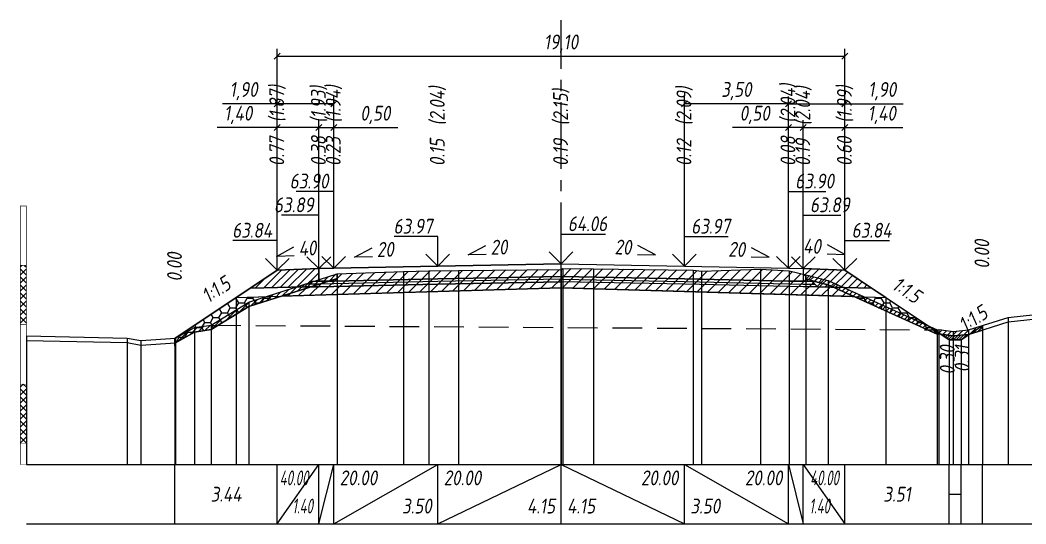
# Model space of a CAD drawing. Extents: x -717 to 1451, y -133302 to 233.
# Drawn here: x 78.9 to 248.2, y -43871 to -43786.2 of the extents above; entities that cross this region are included whole.
import ezdxf
from ezdxf.enums import TextEntityAlignment as Align

# ---------------------------------------------------------------- set-up
doc = ezdxf.new("R2010")
doc.units = 0
doc.linetypes.add('осевая2', pattern=[1.125, 0.75, -0.125, 0.125, -0.125])
doc.linetypes.add('штриховая', pattern=[0.75, 0.5, -0.25])
for name, color, linetype in [('Интерполированный поперечник', 2, 'Continuous'), ('Код_514', 1, 'Continuous'), ('Контур_0', 7, 'Continuous'), ('Контур_2521', 7, 'Continuous'), ('Контур_2564', 7, 'Continuous'), ('Контур_2660', 7, 'Continuous'), ('Контур_2665', 7, 'Continuous'), ('Контур_400', 7, 'Continuous'), ('Контур_508', 7, 'Continuous'), ('Контур_512', 7, 'Continuous'), ('Контур_513', 7, 'Continuous'), ('Контур_818', 7, 'Continuous'), ('Красный поперечник', 1, 'Continuous'), ('Линейка абсолютных высот', 7, 'Continuous'), ('Объём_2501', 7, 'Continuous'), ('Объём_2564', 7, 'Continuous'), ('Объём_2650', 7, 'Continuous'), ('Объём_2660', 7, 'Continuous'), ('Объём_2661', 7, 'Continuous'), ('Объём_2663', 7, 'Continuous'), ('Объём_2664', 7, 'Continuous'), ('Объём_2665', 7, 'Continuous'), ('Объём_2666', 7, 'Continuous'), ('Ось', 1, 'осевая2'), ('Откосы', 7, 'Continuous'), ('Отметки покрытия', 7, 'Continuous'), ('Рабочие отметки', 7, 'Continuous'), ('Рабочие отметки доп.', 7, 'Continuous'), ('Таблица', 7, 'Continuous'), ('Уклоны проезжей части', 7, 'Continuous'), ('Черный поперечник', 3, 'Continuous')]:
    doc.layers.add(name, color=color, linetype=linetype)
for name, color, linetype, true_color in [('Контур_2540', 2, 'Continuous', 0xffff00), ('Контур_2560', 2, 'Continuous', 0xffff00), ('Контур_2561', 7, 'Continuous', 0xff8040), ('Контур_2562', 3, 'Continuous', 0x00ff00), ('Контур_2563', 7, 'Continuous', 0xff8000), ('Контур_2570', 7, 'Continuous', 0x80ff00), ('Контур_2736', 4, 'Continuous', 0x00ffff), ('Контур_2737', 4, 'Continuous', 0x00ffff), ('Контур_2738', 4, 'Continuous', 0x00ffff), ('Контур_2739', 4, 'Continuous', 0x00ffff), ('Контур_2741', 4, 'Continuous', 0x00ffff), ('Контур_2742', 4, 'Continuous', 0x00ffff), ('Контур_2743', 4, 'Continuous', 0x00ffff), ('Контур_2744', 7, 'Continuous', 0xa4ffff), ('Контур_2745', 7, 'Continuous', 0xa4ffff), ('Контур_2747', 4, 'Continuous', 0x00ffff), ('Контур_2748', 4, 'Continuous', 0x00ffff), ('Контур_2749', 4, 'Continuous', 0x00ffff), ('Контур_2750', 4, 'Continuous', 0x00ffff), ('Контур_2751', 4, 'Continuous', 0x00ffff), ('Контур_2752', 4, 'Continuous', 0x00ffff), ('Контур_402', 7, 'Continuous', 0xff6464), ('Контур_703', 4, 'Continuous', 0x00ffff), ('Контур_705', 4, 'Continuous', 0x00ffff), ('Контур_707', 4, 'Continuous', 0x00ffff), ('Контур_720', 131, 'Continuous', 0xaaffff), ('Объём_2500', 7, 'Continuous', 0xc0c0c0), ('Объём_2520', 7, 'Continuous', 0x80ffff), ('Объём_2540', 2, 'Continuous', 0xffff00), ('Объём_2560', 2, 'Continuous', 0xffff00), ('Объём_2561', 7, 'Continuous', 0xff8040), ('Объём_2562', 3, 'Continuous', 0x00ff00), ('Объём_2563', 7, 'Continuous', 0xff8000), ('Объём_2570', 7, 'Continuous', 0x80ff00), ('Объём_2580', 3, 'Continuous', 0x00ff00), ('Объём_2600', 7, 'Continuous', 0x808000), ('Объём_2620', 2, 'Continuous', 0xffff00)]:
    doc.layers.add(name, color=color, linetype=linetype, true_color=true_color)
doc.styles.get("Standard").update_dxf_attribs({"font": 'txt', "height": 2.5})
doc.styles.add('М', font='romand.shx', dxfattribs={"width": 0.8, "oblique": 10, "height": 2.5})
doc.dimstyles.new('ISO-25', dxfattribs={"dimtxt": 2.5, "dimasz": 2.5, "dimexe": 1.25, "dimexo": 0.625, "dimtad": 1, "dimtxsty": 'Standard', "dimcen": 2.5, "dimadec": 0, "dimazin": 0, "dimtfac": 1, "dimtmove": 0, "dimatfit": 3, "dimfxl": 1, "dimarcsym": 0})
pattern_1 = [(45.0000013, (0, 0), (-0.67351924, 0.67351921), []), (135.0000003, (0, 0), (-0.673519222, -0.67351923), [])]

# ---------------------------------------------------------------- blocks, each defined once
blk = doc.blocks.new('_Oblique')
at = {"color": 0, "linetype": 'ByBlock', "lineweight": -2}
blk.add_line((-0.5, -0.5), (0.5, 0.5), dxfattribs=at)
blk = doc.blocks.new('*D1026')
at = {"color": 0, "lineweight": -2, "transparency": 16777216}
for p, q in [((210.71, -43827.44), (210.71, -43803)), ((210.71, -43804.25), (217.71, -43804.25)), ((217.71, -43827.72), (217.71, -43803)), ((217.71, -43804.25), (227.47, -43804.25))]:
    blk.add_line(p, q, dxfattribs=at)
at = {"layer": 'Defpoints', "color": 0, "transparency": 16777216}
for p in [(217.71, -43804.25), (210.71, -43828.06), (217.71, -43828.34)]:
    blk.add_point(p, dxfattribs=at)
at = {"color": 0, "lineweight": -2, "transparency": 16777216, "rotation": 180}
blk.add_blockref('_Oblique', (210.71, -43804.25), dxfattribs=at)
at = {"color": 0, "lineweight": -2, "transparency": 16777216}
blk.add_blockref('_Oblique', (217.71, -43804.25), dxfattribs=at)
at = {"color": 0, "transparency": 16777216, "insert": (223.93, -43802.13), "char_height": 2.5, "width": 8.75, "attachment_point": 5, "style": 'М'}
blk.add_mtext('1,40', dxfattribs=at)
blk = doc.blocks.new('*D1027')
at = {"color": 0, "lineweight": -2, "transparency": 16777216}
for p, q in [((122.21, -43804.25), (112.1, -43804.25)), ((122.21, -43827.72), (122.21, -43803)), ((129.21, -43804.25), (122.21, -43804.25)), ((129.21, -43827.44), (129.21, -43803))]:
    blk.add_line(p, q, dxfattribs=at)
at = {"layer": 'Defpoints', "color": 0, "transparency": 16777216}
for p in [(129.21, -43804.25), (122.21, -43828.34), (129.21, -43828.06)]:
    blk.add_point(p, dxfattribs=at)
at = {"color": 0, "lineweight": -2, "transparency": 16777216, "rotation": 180}
blk.add_blockref('_Oblique', (122.21, -43804.25), dxfattribs=at)
at = {"color": 0, "lineweight": -2, "transparency": 16777216}
blk.add_blockref('_Oblique', (129.21, -43804.25), dxfattribs=at)
at = {"color": 0, "transparency": 16777216, "insert": (115.64, -43802.13), "char_height": 2.5, "width": 8.75, "attachment_point": 5, "style": 'М'}
blk.add_mtext('1,40', dxfattribs=at)
blk = doc.blocks.new('*D1028')
at = {"color": 0, "lineweight": -2, "transparency": 16777216}
for p, q in [((208.21, -43804.25), (198.79, -43804.25)), ((208.21, -43827.39), (208.21, -43803)), ((210.71, -43804.25), (208.21, -43804.25)), ((210.71, -43827.44), (210.71, -43803))]:
    blk.add_line(p, q, dxfattribs=at)
at = {"layer": 'Defpoints', "color": 0, "transparency": 16777216}
for p in [(210.71, -43804.25), (208.21, -43828.01), (210.71, -43828.06)]:
    blk.add_point(p, dxfattribs=at)
at = {"color": 0, "lineweight": -2, "transparency": 16777216, "rotation": 180}
blk.add_blockref('_Oblique', (208.21, -43804.25), dxfattribs=at)
at = {"color": 0, "lineweight": -2, "transparency": 16777216}
blk.add_blockref('_Oblique', (210.71, -43804.25), dxfattribs=at)
at = {"color": 0, "transparency": 16777216, "insert": (202.55, -43802.13), "char_height": 2.5, "width": 9.1667, "attachment_point": 5, "style": 'М'}
blk.add_mtext('0,50', dxfattribs=at)
blk = doc.blocks.new('*D1029')
at = {"color": 0, "lineweight": -2, "transparency": 16777216}
for p, q in [((129.21, -43827.44), (129.21, -43803)), ((129.21, -43804.25), (131.71, -43804.25)), ((131.71, -43827.39), (131.71, -43803)), ((131.71, -43804.25), (142.48, -43804.25))]:
    blk.add_line(p, q, dxfattribs=at)
at = {"layer": 'Defpoints', "color": 0, "transparency": 16777216}
for p in [(131.71, -43804.25), (129.21, -43828.06), (131.71, -43828.01)]:
    blk.add_point(p, dxfattribs=at)
at = {"color": 0, "lineweight": -2, "transparency": 16777216, "rotation": 180}
blk.add_blockref('_Oblique', (129.21, -43804.25), dxfattribs=at)
at = {"color": 0, "lineweight": -2, "transparency": 16777216}
blk.add_blockref('_Oblique', (131.71, -43804.25), dxfattribs=at)
at = {"color": 0, "transparency": 16777216, "insert": (138.72, -43802.13), "char_height": 2.5, "width": 9.1667, "attachment_point": 5, "style": 'М'}
blk.add_mtext('0,50', dxfattribs=at)
blk = doc.blocks.new('*D1030')
at = {"color": 0, "lineweight": -2, "transparency": 16777216}
for p, q in [((190.71, -43827.04), (190.71, -43799)), ((208.21, -43827.39), (208.21, -43799)), ((208.21, -43800.25), (190.71, -43800.25))]:
    blk.add_line(p, q, dxfattribs=at)
at = {"layer": 'Defpoints', "color": 0, "transparency": 16777216}
for p in [(190.71, -43800.25), (190.71, -43827.66), (208.21, -43828.01)]:
    blk.add_point(p, dxfattribs=at)
at = {"color": 0, "lineweight": -2, "transparency": 16777216, "rotation": 180}
blk.add_blockref('_Oblique', (190.71, -43800.25), dxfattribs=at)
at = {"color": 0, "lineweight": -2, "transparency": 16777216}
blk.add_blockref('_Oblique', (208.21, -43800.25), dxfattribs=at)
at = {"color": 0, "transparency": 16777216, "insert": (199.46, -43798.13), "char_height": 2.5, "width": 9.5833, "attachment_point": 5, "style": 'М'}
blk.add_mtext('3,50', dxfattribs=at)
blk = doc.blocks.new('*D1031')
at = {"color": 0, "lineweight": -2, "transparency": 16777216}
for p, q in [((208.21, -43827.39), (208.21, -43799)), ((217.71, -43827.72), (217.71, -43799)), ((208.21, -43800.25), (217.71, -43800.25)), ((217.71, -43800.25), (227.54, -43800.25))]:
    blk.add_line(p, q, dxfattribs=at)
at = {"layer": 'Defpoints', "color": 0, "transparency": 16777216}
for p in [(208.21, -43800.25), (208.21, -43828.01), (217.71, -43828.34)]:
    blk.add_point(p, dxfattribs=at)
at = {"color": 0, "lineweight": -2, "transparency": 16777216, "rotation": 180}
blk.add_blockref('_Oblique', (208.21, -43800.25), dxfattribs=at)
at = {"color": 0, "lineweight": -2, "transparency": 16777216}
blk.add_blockref('_Oblique', (217.71, -43800.25), dxfattribs=at)
at = {"color": 0, "transparency": 16777216, "insert": (224, -43798.13), "char_height": 2.5, "width": 8.75, "attachment_point": 5, "style": 'М'}
blk.add_mtext('1,90', dxfattribs=at)
blk = doc.blocks.new('*D1032')
at = {"color": 0, "lineweight": -2, "transparency": 16777216}
for p, q in [((122.21, -43827.72), (122.21, -43799)), ((131.71, -43827.39), (131.71, -43799)), ((122.21, -43800.25), (113.02, -43800.25)), ((131.71, -43800.25), (122.21, -43800.25))]:
    blk.add_line(p, q, dxfattribs=at)
at = {"layer": 'Defpoints', "color": 0, "transparency": 16777216}
for p in [(131.71, -43800.25), (122.21, -43828.34), (131.71, -43828.01)]:
    blk.add_point(p, dxfattribs=at)
at = {"color": 0, "lineweight": -2, "transparency": 16777216, "rotation": 180}
blk.add_blockref('_Oblique', (122.21, -43800.25), dxfattribs=at)
at = {"color": 0, "lineweight": -2, "transparency": 16777216}
blk.add_blockref('_Oblique', (131.71, -43800.25), dxfattribs=at)
at = {"color": 0, "transparency": 16777216, "insert": (116.56, -43798.13), "char_height": 2.5, "width": 8.75, "attachment_point": 5, "style": 'М'}
blk.add_mtext('1,90', dxfattribs=at)
blk = doc.blocks.new('*D1033')
at = {"color": 0, "lineweight": -2, "transparency": 16777216}
for p, q in [((122.21, -43827.72), (122.21, -43791)), ((122.21, -43792.25), (217.71, -43792.25)), ((217.71, -43827.72), (217.71, -43791))]:
    blk.add_line(p, q, dxfattribs=at)
at = {"layer": 'Defpoints', "color": 0, "transparency": 16777216}
for p in [(217.71, -43792.25), (122.21, -43828.34), (217.71, -43828.34)]:
    blk.add_point(p, dxfattribs=at)
at = {"color": 0, "lineweight": -2, "transparency": 16777216, "rotation": 180}
blk.add_blockref('_Oblique', (122.21, -43792.25), dxfattribs=at)
at = {"color": 0, "lineweight": -2, "transparency": 16777216}
blk.add_blockref('_Oblique', (217.71, -43792.25), dxfattribs=at)
at = {"color": 0, "transparency": 16777216, "insert": (169.96, -43790.13), "char_height": 2.5, "width": 10.4167, "attachment_point": 5, "style": 'М'}
blk.add_mtext('19,10', dxfattribs=at)

msp = doc.modelspace()

# ---------------------------------------------------------------- hatches: boundary and pattern name
at = {"layer": 'Линейка абсолютных высот'}
h = msp.add_hatch(dxfattribs=at)
h.set_pattern_fill('ANSI37', scale=0.3, style=0)
h.set_pattern_definition(pattern_1)
h.paths.add_polyline_path([(80, -43837.463), (80, -43827.463), (79, -43827.463), (79, -43837.463)])
h = msp.add_hatch(dxfattribs=at)
h.set_pattern_fill('ANSI37', scale=0.3, style=0)
h.set_pattern_definition(pattern_1)
h.paths.add_polyline_path([(80, -43857.463), (80, -43847.463), (79, -43847.463), (79, -43857.463)])
at = {"layer": 'Объём_2563'}
h = msp.add_hatch(dxfattribs=at)
h.set_pattern_fill('ANSI31', color=256, scale=0.3)
h.paths.add_polyline_path([(127.712, -43830.179), (129.212, -43830.149), (129.212, -43827.999), (122.212, -43828.279), (117.712, -43831.279), (126.794, -43831.098)])
h = msp.add_hatch(dxfattribs=at)
h.set_pattern_fill('ANSI31', color=256, scale=0.3)
h.paths.add_polyline_path([(212.212, -43830.179), (213.131, -43831.098), (222.212, -43831.279), (217.712, -43828.279), (210.712, -43827.999), (210.712, -43830.149)])
at = {"layer": 'Объём_2570'}
h = msp.add_hatch(dxfattribs=at)
h.set_pattern_fill('ANSI31', color=256, scale=0.2)
h.paths.add_polyline_path([(132.278, -43829.652), (117.407, -43834.412), (111.112, -43838.285), (108.308, -43838.686), (105.117, -43840.496), (105, -43840.504), (105, -43839.754), (105.117, -43839.746), (108.308, -43837.936), (111.112, -43837.535), (117.407, -43833.662), (132.278, -43828.902)])
h = msp.add_hatch(dxfattribs=at)
h.set_pattern_fill('ANSI31', color=256, scale=0.2)
h.paths.add_polyline_path([(240.845, -43838.346), (238.514, -43839.082), (235.936, -43839.334), (233.541, -43838.998), (233.253, -43839.073), (214.909, -43830.764), (211.17, -43829.781), (211.17, -43829.031), (214.909, -43830.014), (233.253, -43838.323), (233.541, -43838.248), (235.936, -43838.584), (238.514, -43838.332), (240.845, -43837.596)])
at = {"layer": 'Объём_2600'}
h = msp.add_hatch(dxfattribs=at)
h.set_pattern_fill('ANSI31', color=6, scale=0.4)
h.paths.add_polyline_path([(143.469, -43828.515), (147.704, -43828.396), (152.704, -43828.305), (169.921, -43828.149), (169.962, -43828.129), (169.962, -43831.234), (122.925, -43832.646), (132.278, -43829.652), (132.278, -43828.902)])
h = msp.add_hatch(dxfattribs=at)
h.set_pattern_fill('ANSI31', color=6, scale=0.4)
h.paths.add_polyline_path([(211.17, -43829.781), (214.909, -43830.764), (219.208, -43832.712), (169.962, -43831.234), (169.962, -43828.129), (170.266, -43827.982), (175.43, -43828.032), (192.217, -43828.242), (193.611, -43828.412), (203.508, -43828.128), (208.322, -43828.367), (211.17, -43829.031)])
h = msp.add_hatch(dxfattribs=at)
h.set_pattern_fill('HONEY', color=5, scale=0.3)
h.paths.add_polyline_path([(105, -43839.754), (115.321, -43832.874), (122.925, -43832.646), (117.407, -43834.412), (111.112, -43838.285), (108.308, -43838.686), (105.117, -43840.496), (105, -43840.504)])
h = msp.add_hatch(dxfattribs=at)
h.set_pattern_fill('HONEY', color=5, scale=0.3)
h.paths.add_polyline_path([(224.604, -43832.874), (233.856, -43839.042), (233.541, -43838.998), (233.253, -43839.073), (219.208, -43832.712)])
h = msp.add_hatch(dxfattribs=at)
h.set_pattern_fill('HONEY', color=5, scale=0.3)
h.paths.add_polyline_path([(238.706, -43839.022), (240.845, -43837.596), (240.845, -43838.346)])
at = {"layer": 'Объём_2620'}
h = msp.add_hatch(dxfattribs=at)
h.set_pattern_fill('ANSI31', color=2, scale=0.1)
h.paths.add_polyline_path([(237.266, -43839.982), (235.266, -43839.982), (233.856, -43839.042), (235.936, -43839.334), (238.514, -43839.082), (238.706, -43839.022)])

# ---------------------------------------------------------------- linework, layer by layer
at = {"layer": 'Интерполированный поперечник', "linetype": 'штриховая', "ltscale": 10, "flags": 128}
msp.add_lwpolyline([(111.112, -43837.535), (233.253, -43838.323)], dxfattribs=at)
at = {"layer": 'Код_514'}
for p, q in [((105, -43871), (105, -43861)), ((122.212, -43871), (122.212, -43861)), ((122.212, -43871), (129.212, -43861)), ((129.212, -43871), (129.212, -43861)), ((129.212, -43871), (131.712, -43861)), ((131.712, -43871), (131.712, -43861)), ((131.712, -43871), (149.212, -43861)), ((149.212, -43871), (149.212, -43861)), ((149.212, -43871), (169.962, -43861)), ((169.962, -43871), (169.962, -43861)), ((169.962, -43861), (190.712, -43871)), ((190.712, -43871), (190.712, -43861)), ((190.712, -43861), (208.212, -43871)), ((208.212, -43871), (208.212, -43861)), ((208.212, -43861), (210.712, -43871)), ((210.712, -43871), (210.712, -43861)), ((210.712, -43861), (217.712, -43871)), ((217.712, -43871), (217.712, -43861)), ((235.266, -43871), (235.266, -43861)), ((237.266, -43871), (237.266, -43861)), ((240.845, -43871), (240.845, -43861)), ((235.266, -43866), (237.266, -43866))]:
    msp.add_line(p, q, dxfattribs=at)
at = {"layer": 'Контур_0', "flags": 128}
for points in [[(169.962, -43827.184), (149.212, -43827.599), (131.712, -43827.949), (131.712, -43827.949), (131.712, -43827.949), (131.712, -43827.949), (131.712, -43827.949), (129.212, -43827.999), (129.212, -43830.149), (131.712, -43830.099), (131.712, -43830.099), (131.712, -43830.099), (131.712, -43830.099), (131.712, -43830.099), (131.712, -43830.099), (149.212, -43829.749), (169.962, -43829.334), (169.962, -43827.184)], [(169.962, -43827.184), (190.712, -43827.599), (208.212, -43827.949), (208.212, -43827.949), (208.212, -43827.949), (208.212, -43827.949), (208.212, -43827.949), (208.212, -43827.949), (210.712, -43827.999), (210.712, -43830.149), (208.212, -43830.099), (208.212, -43830.099), (208.212, -43830.099), (208.212, -43830.099), (208.212, -43830.099), (208.212, -43830.099), (190.712, -43829.749), (169.962, -43829.334), (169.962, -43827.184)], [(122.212, -43828.279), (105, -43839.754), (105, -43839.754), (105, -43839.754), (105, -43839.754), (105, -43839.754), (105, -43839.754), (105, -43839.754), (105, -43839.754), (105, -43839.754), (105, -43839.754), (105, -43839.754), (105, -43839.754), (105, -43839.754), (105, -43839.754), (105, -43841)], [(122.212, -43828.279), (105, -43839.754), (105, -43839.754), (105, -43839.754), (105, -43839.754), (105, -43839.754), (105, -43839.754), (105, -43839.754), (105, -43839.754), (105, -43839.754), (105, -43839.754), (105, -43839.754), (105, -43839.754), (105, -43839.754), (105, -43839.754), (105, -43841), (105, -43841), (105, -43839.754), (105, -43839.754), (105, -43839.754), (105, -43839.754), (105, -43839.754), (105, -43839.754), (105, -43839.754), (105, -43839.754), (105, -43839.754), (105, -43839.754), (105, -43839.754), (105, -43839.754), (105, -43839.754)], [(122.212, -43828.279), (122.212, -43828.279)], [(169.962, -43829.334), (149.212, -43829.749), (131.712, -43830.099), (131.712, -43830.099), (131.712, -43830.099), (131.712, -43830.099), (131.712, -43830.099), (131.712, -43830.099), (129.212, -43830.149), (127.712, -43830.179), (126.794, -43831.098), (129.212, -43831.049), (131.712, -43830.999), (131.712, -43830.999), (131.712, -43830.999), (131.712, -43830.999), (131.712, -43830.999), (131.712, -43830.999), (149.212, -43830.649), (169.962, -43830.234), (169.962, -43829.334)], [(169.962, -43829.334), (190.712, -43829.749), (208.212, -43830.099), (208.212, -43830.099), (208.212, -43830.099), (208.212, -43830.099), (208.212, -43830.099), (208.212, -43830.099), (210.712, -43830.149), (212.212, -43830.179), (213.131, -43831.098), (210.712, -43831.049), (208.212, -43830.999), (208.212, -43830.999), (208.212, -43830.999), (208.212, -43830.999), (208.212, -43830.999), (208.212, -43830.999), (190.712, -43830.649), (169.962, -43830.234), (169.962, -43829.334)], [(217.712, -43828.279), (217.712, -43828.279)], [(217.712, -43828.279), (232.773, -43838.32), (232.773, -43838.32), (232.773, -43838.32), (232.773, -43838.32), (232.773, -43838.32), (232.773, -43838.32), (232.773, -43838.32), (232.773, -43838.32), (232.773, -43838.32), (232.773, -43838.32), (232.773, -43838.32), (232.773, -43838.32), (232.773, -43838.32), (232.773, -43838.32), (235.266, -43839.982)], [(217.712, -43828.279), (232.773, -43838.32), (232.773, -43838.32), (232.773, -43838.32), (232.773, -43838.32), (232.773, -43838.32), (232.773, -43838.32), (232.773, -43838.32), (232.773, -43838.32), (232.773, -43838.32), (232.773, -43838.32), (232.773, -43838.32), (232.773, -43838.32), (232.773, -43838.32), (232.773, -43838.32), (235.266, -43839.982), (237.266, -43839.982), (240.845, -43837.596), (240.845, -43837.596), (240.845, -43837.596), (240.845, -43837.596), (240.845, -43837.596), (240.845, -43837.596), (240.845, -43837.596), (240.845, -43837.596), (240.845, -43837.596), (240.845, -43837.596), (240.845, -43837.596), (240.845, -43837.596), (240.845, -43837.596)], [(117.712, -43831.279), (126.794, -43831.098), (127.712, -43830.179), (129.212, -43830.149)], [(210.712, -43830.149), (212.212, -43830.179), (213.131, -43831.098), (222.212, -43831.279)]]:
    msp.add_lwpolyline(points, dxfattribs=at)
at = {"layer": 'Контур_2521', "color": 250, "flags": 128}
for points in [[(169.962, -43829.784), (149.212, -43830.199), (131.712, -43830.549), (131.712, -43830.549), (131.712, -43830.549), (131.712, -43830.549), (131.712, -43830.549), (131.712, -43830.549), (129.212, -43830.599), (127.253, -43830.639)], [(169.962, -43829.784), (190.712, -43830.199), (208.212, -43830.549), (208.212, -43830.549), (208.212, -43830.549), (208.212, -43830.549), (208.212, -43830.549), (208.212, -43830.549), (210.712, -43830.599), (212.671, -43830.639)]]:
    msp.add_lwpolyline(points, dxfattribs=at)
at = {"layer": 'Контур_2540', "flags": 128}
for points in [[(149.212, -43830.649), (131.712, -43830.999), (129.212, -43831.049), (126.794, -43831.098), (117.712, -43831.279), (115.321, -43832.874), (169.962, -43831.234), (169.962, -43830.234), (149.212, -43830.649)], [(169.962, -43831.234), (224.604, -43832.874), (222.212, -43831.279), (213.131, -43831.098), (210.712, -43831.049), (208.212, -43830.999), (190.712, -43830.649), (169.962, -43830.234), (169.962, -43831.234)]]:
    msp.add_lwpolyline(points, dxfattribs=at)
at = {"layer": 'Контур_2560', "flags": 128}
for points in [[(122.212, -43828.279), (122.212, -43828.279), (122.212, -43828.279), (129.212, -43827.999)], [(210.712, -43827.999), (217.712, -43828.279), (217.712, -43828.279), (217.712, -43828.279)]]:
    msp.add_lwpolyline(points, dxfattribs=at)
at = {"layer": 'Контур_2561', "flags": 128}
for points in [[(129.212, -43827.999), (129.212, -43827.999), (122.212, -43828.279), (122.212, -43828.279), (129.212, -43827.999)], [(210.712, -43827.999), (210.712, -43827.999), (217.712, -43828.279), (217.712, -43828.279), (210.712, -43827.999)]]:
    msp.add_lwpolyline(points, dxfattribs=at)
at = {"layer": 'Контур_2562', "flags": 128}
for points in [[(122.212, -43828.279), (122.212, -43828.279), (122.212, -43828.279), (122.212, -43828.279), (122.212, -43828.279)], [(217.712, -43828.279), (217.712, -43828.279), (217.712, -43828.279), (217.712, -43828.279), (217.712, -43828.279)]]:
    msp.add_lwpolyline(points, dxfattribs=at)
at = {"layer": 'Контур_2563', "flags": 128}
for points in [[(127.712, -43830.179), (129.212, -43830.149), (129.212, -43827.999), (122.212, -43828.279), (117.712, -43831.279), (126.794, -43831.098), (127.712, -43830.179)], [(212.212, -43830.179), (213.131, -43831.098), (222.212, -43831.279), (217.712, -43828.279), (210.712, -43827.999), (210.712, -43830.149), (212.212, -43830.179)]]:
    msp.add_lwpolyline(points, dxfattribs=at)
at = {"layer": 'Контур_2564', "flags": 128}
for points in [[(122.212, -43828.279), (129.212, -43827.999)], [(210.712, -43827.999), (217.712, -43828.279)]]:
    msp.add_lwpolyline(points, dxfattribs=at)
at = {"layer": 'Контур_2570', "flags": 128}
msp.add_lwpolyline([(80, -43840.102), (96.961, -43840.472), (99.249, -43840.887), (105.117, -43840.496), (108.308, -43838.686), (111.112, -43838.285), (111.112, -43838.285), (117.407, -43834.412), (132.278, -43829.652), (132.278, -43828.902), (143.469, -43828.515), (147.704, -43828.396), (152.704, -43828.305), (169.921, -43828.149), (170.266, -43827.982), (175.43, -43828.032), (192.217, -43828.242), (193.611, -43828.412), (203.508, -43828.128), (208.322, -43828.367), (211.17, -43829.031), (211.17, -43829.781), (214.909, -43830.764), (233.253, -43839.073), (233.253, -43839.073), (233.541, -43838.998), (235.936, -43839.334), (238.514, -43839.082), (245.198, -43836.97), (264.057, -43834.939)], dxfattribs=at)
at = {"layer": 'Контур_2660', "flags": 128}
for points in [[(115.321, -43832.874), (169.962, -43831.234)], [(169.962, -43831.234), (224.604, -43832.874)]]:
    msp.add_lwpolyline(points, dxfattribs=at)
at = {"layer": 'Контур_2665', "flags": 128}
for points in [[(122.212, -43828.279), (122.212, -43828.279)], [(217.712, -43828.279), (217.712, -43828.279)]]:
    msp.add_lwpolyline(points, dxfattribs=at)
at = {"layer": 'Контур_2736', "flags": 128}
for points in [[(122.212, -43828.279), (105, -43839.754)], [(217.712, -43828.279), (232.773, -43838.32)], [(232.773, -43838.32), (235.266, -43839.982)]]:
    msp.add_lwpolyline(points, dxfattribs=at)
at = {"layer": 'Контур_2737', "flags": 128}
for points in [[(105, -43839.754), (105, -43839.754)], [(232.773, -43838.32), (232.773, -43838.32)]]:
    msp.add_lwpolyline(points, dxfattribs=at)
at = {"layer": 'Контур_2738', "flags": 128}
for points in [[(105, -43839.754), (105, -43839.754)], [(232.773, -43838.32), (232.773, -43838.32)]]:
    msp.add_lwpolyline(points, dxfattribs=at)
at = {"layer": 'Контур_2739', "flags": 128}
for points in [[(105, -43839.754), (105, -43839.754)], [(232.773, -43838.32), (232.773, -43838.32)]]:
    msp.add_lwpolyline(points, dxfattribs=at)
at = {"layer": 'Контур_2741', "flags": 128}
for points in [[(240.845, -43837.596), (240.845, -43837.596)], [(105, -43839.754), (105, -43839.754)]]:
    msp.add_lwpolyline(points, dxfattribs=at)
at = {"layer": 'Контур_2742', "flags": 128}
for points in [[(240.845, -43837.596), (240.845, -43837.596)], [(105, -43839.754), (105, -43839.754)]]:
    msp.add_lwpolyline(points, dxfattribs=at)
at = {"layer": 'Контур_2743', "flags": 128}
for points in [[(240.845, -43837.596), (240.845, -43837.596)], [(105, -43839.754), (105, -43839.754)]]:
    msp.add_lwpolyline(points, dxfattribs=at)
at = {"layer": 'Контур_2744', "flags": 128}
for points in [[(240.845, -43837.596), (240.845, -43837.596)], [(240.845, -43837.596), (240.845, -43837.596)], [(240.845, -43837.596), (240.845, -43837.596)], [(240.845, -43837.596), (240.845, -43837.596)], [(240.845, -43837.596), (240.845, -43837.596)], [(240.845, -43837.596), (240.845, -43837.596)], [(105, -43839.754), (105, -43839.754)], [(105, -43839.754), (105, -43839.754)], [(105, -43839.754), (105, -43839.754)], [(105, -43839.754), (105, -43839.754)], [(105, -43839.754), (105, -43839.754)], [(105, -43839.754), (105, -43839.754)]]:
    msp.add_lwpolyline(points, dxfattribs=at)
at = {"layer": 'Контур_2745', "flags": 128}
for points in [[(105, -43839.754), (105, -43839.754)], [(105, -43839.754), (105, -43839.754)], [(105, -43839.754), (105, -43839.754)], [(105, -43839.754), (105, -43839.754)], [(105, -43839.754), (105, -43839.754)], [(105, -43839.754), (105, -43839.754)], [(232.773, -43838.32), (232.773, -43838.32)], [(232.773, -43838.32), (232.773, -43838.32)], [(232.773, -43838.32), (232.773, -43838.32)], [(232.773, -43838.32), (232.773, -43838.32)], [(232.773, -43838.32), (232.773, -43838.32)], [(232.773, -43838.32), (232.773, -43838.32)]]:
    msp.add_lwpolyline(points, dxfattribs=at)
at = {"layer": 'Контур_2747', "flags": 128}
for points in [[(105, -43839.754), (105, -43839.754)], [(232.773, -43838.32), (232.773, -43838.32)]]:
    msp.add_lwpolyline(points, dxfattribs=at)
at = {"layer": 'Контур_2748', "flags": 128}
for points in [[(105, -43839.754), (105, -43839.754)], [(232.773, -43838.32), (232.773, -43838.32)]]:
    msp.add_lwpolyline(points, dxfattribs=at)
at = {"layer": 'Контур_2749', "flags": 128}
for points in [[(105, -43839.754), (105, -43839.754)], [(232.773, -43838.32), (232.773, -43838.32)]]:
    msp.add_lwpolyline(points, dxfattribs=at)
at = {"layer": 'Контур_2750', "flags": 128}
for points in [[(240.845, -43837.596), (240.845, -43837.596)], [(105, -43839.754), (105, -43839.754)]]:
    msp.add_lwpolyline(points, dxfattribs=at)
at = {"layer": 'Контур_2751', "flags": 128}
for points in [[(240.845, -43837.596), (240.845, -43837.596)], [(105, -43839.754), (105, -43839.754)]]:
    msp.add_lwpolyline(points, dxfattribs=at)
at = {"layer": 'Контур_2752', "flags": 128}
for points in [[(240.845, -43837.596), (240.845, -43837.596)], [(105, -43839.754), (105, -43839.754)]]:
    msp.add_lwpolyline(points, dxfattribs=at)
at = {"layer": 'Контур_400', "flags": 128}
for points in [[(129.212, -43827.999), (131.712, -43827.949), (131.712, -43827.949), (131.712, -43827.949), (131.712, -43827.949), (131.712, -43827.949), (131.712, -43827.949), (149.212, -43827.599), (169.962, -43827.184)], [(169.962, -43827.184), (190.712, -43827.599), (208.212, -43827.949), (208.212, -43827.949), (208.212, -43827.949), (208.212, -43827.949), (208.212, -43827.949), (208.212, -43827.949), (210.712, -43827.999)]]:
    msp.add_lwpolyline(points, dxfattribs=at)
at = {"layer": 'Контур_402', "flags": 128}
msp.add_lwpolyline([(115.321, -43832.874), (169.962, -43831.234), (224.604, -43832.874)], dxfattribs=at)
at = {"layer": 'Контур_508', "flags": 128}
msp.add_lwpolyline([(105, -43839.754), (115.321, -43832.874), (169.962, -43831.234), (224.604, -43832.874), (235.266, -43839.982), (237.266, -43839.982), (240.845, -43837.596)], dxfattribs=at)
at = {"layer": 'Контур_512', "flags": 128}
msp.add_lwpolyline([(105, -43839.754), (115.321, -43832.874), (169.962, -43831.234), (224.604, -43832.874), (235.266, -43839.982), (237.266, -43839.982), (240.845, -43837.596)], dxfattribs=at)
at = {"layer": 'Контур_513', "flags": 128}
msp.add_lwpolyline([(105, -43839.754), (115.321, -43832.874), (169.962, -43831.234), (224.604, -43832.874), (235.266, -43839.982), (237.266, -43839.982), (240.845, -43837.596)], dxfattribs=at)
at = {"layer": 'Контур_703', "flags": 128}
for points in [[(122.212, -43828.279), (105, -43839.754)], [(217.712, -43828.279), (232.773, -43838.32)], [(105, -43839.754), (105, -43841)]]:
    msp.add_lwpolyline(points, dxfattribs=at)
at = {"layer": 'Контур_705', "flags": 128}
for points in [[(105, -43839.754), (105, -43839.754)], [(232.773, -43838.32), (232.773, -43838.32)]]:
    msp.add_lwpolyline(points, dxfattribs=at)
at = {"layer": 'Контур_707', "flags": 128}
for points in [[(237.266, -43839.982), (240.845, -43837.596)], [(105, -43841), (105, -43839.754)]]:
    msp.add_lwpolyline(points, dxfattribs=at)
at = {"layer": 'Контур_720', "flags": 128}
for points in [[(105, -43841), (105, -43841)], [(235.266, -43839.982), (237.266, -43839.982)]]:
    msp.add_lwpolyline(points, dxfattribs=at)
at = {"layer": 'Контур_818', "flags": 128}
msp.add_lwpolyline([(105, -43840.504), (105.117, -43840.496), (108.308, -43838.686), (111.112, -43838.285), (111.112, -43838.285), (117.407, -43834.412), (132.278, -43829.652), (132.278, -43828.902), (143.469, -43828.515), (147.704, -43828.396), (152.704, -43828.305), (169.921, -43828.149), (170.266, -43827.982), (175.43, -43828.032), (192.217, -43828.242), (193.611, -43828.412), (203.508, -43828.128), (208.322, -43828.367), (211.17, -43829.031), (211.17, -43829.781), (214.909, -43830.764), (233.253, -43839.073), (233.253, -43839.073), (233.541, -43838.998), (235.936, -43839.334), (238.514, -43839.082), (240.845, -43838.346)], dxfattribs=at)
at = {"layer": 'Красный поперечник'}
for p, q in [((129.212, -43827.999), (131.712, -43827.949)), ((131.712, -43827.949), (149.212, -43827.599)), ((149.212, -43827.599), (169.962, -43827.184)), ((169.962, -43827.184), (190.712, -43827.599)), ((190.712, -43827.599), (208.212, -43827.949)), ((208.212, -43827.949), (210.712, -43827.999)), ((105, -43839.754), (122.212, -43828.279)), ((122.212, -43828.279), (129.212, -43827.999)), ((210.712, -43827.999), (217.712, -43828.279)), ((217.712, -43828.279), (235.266, -43839.982)), ((169.962, -43831.234), (169.962, -43861)), ((115.321, -43832.874), (115.321, -43861)), ((224.604, -43832.874), (224.604, -43861)), ((237.266, -43839.982), (240.845, -43837.596)), ((240.845, -43837.596), (240.845, -43861)), ((105, -43839.754), (105, -43861)), ((235.266, -43839.982), (235.266, -43861)), ((235.266, -43839.982), (237.266, -43839.982)), ((237.266, -43839.982), (237.266, -43861))]:
    msp.add_line(p, q, dxfattribs=at)
at = {"layer": 'Линейка абсолютных высот', "color": 7, "const_width": 0.1, "flags": 128}
for points in [[(80, -43827.463), (80, -43817.463), (79, -43817.463), (79, -43827.463), (80, -43827.463)], [(80, -43837.463), (80, -43827.463), (79, -43827.463), (79, -43837.463), (80, -43837.463)], [(80, -43847.463), (80, -43837.463), (79, -43837.463), (79, -43847.463), (80, -43847.463)], [(80, -43857.463), (80, -43847.463), (79, -43847.463), (79, -43857.463), (80, -43857.463)], [(80, -43861), (80, -43857.463), (79, -43857.463), (79, -43861), (80, -43861)]]:
    msp.add_lwpolyline(points, dxfattribs=at)
at = {"layer": 'Объём_2500', "flags": 128}
for points in [[(169.962, -43827.184), (149.212, -43827.599), (131.712, -43827.949), (131.712, -43827.949), (131.712, -43827.949), (131.712, -43827.949), (131.712, -43827.949), (129.212, -43827.999), (129.212, -43830.149), (131.712, -43830.099), (131.712, -43830.099), (131.712, -43830.099), (131.712, -43830.099), (131.712, -43830.099), (131.712, -43830.099), (149.212, -43829.749), (169.962, -43829.334), (169.962, -43827.184)], [(169.962, -43827.184), (190.712, -43827.599), (208.212, -43827.949), (208.212, -43827.949), (208.212, -43827.949), (208.212, -43827.949), (208.212, -43827.949), (208.212, -43827.949), (210.712, -43827.999), (210.712, -43830.149), (208.212, -43830.099), (208.212, -43830.099), (208.212, -43830.099), (208.212, -43830.099), (208.212, -43830.099), (208.212, -43830.099), (190.712, -43829.749), (169.962, -43829.334), (169.962, -43827.184)]]:
    msp.add_lwpolyline(points, dxfattribs=at)
at = {"layer": 'Объём_2501', "flags": 128}
for points in [[(129.212, -43827.999), (131.712, -43827.949), (131.712, -43827.949), (131.712, -43827.949), (131.712, -43827.949), (131.712, -43827.949), (131.712, -43827.949), (149.212, -43827.599), (169.962, -43827.184)], [(169.962, -43827.184), (190.712, -43827.599), (208.212, -43827.949), (208.212, -43827.949), (208.212, -43827.949), (208.212, -43827.949), (208.212, -43827.949), (208.212, -43827.949), (210.712, -43827.999)]]:
    msp.add_lwpolyline(points, dxfattribs=at)
at = {"layer": 'Объём_2520', "color": 250, "flags": 128}
for points in [[(169.962, -43829.334), (149.212, -43829.749), (131.712, -43830.099), (131.712, -43830.099), (131.712, -43830.099), (131.712, -43830.099), (131.712, -43830.099), (131.712, -43830.099), (129.212, -43830.149), (127.712, -43830.179), (126.794, -43831.098), (129.212, -43831.049), (131.712, -43830.999), (131.712, -43830.999), (131.712, -43830.999), (131.712, -43830.999), (131.712, -43830.999), (131.712, -43830.999), (149.212, -43830.649), (169.962, -43830.234), (169.962, -43829.334)], [(169.962, -43829.334), (190.712, -43829.749), (208.212, -43830.099), (208.212, -43830.099), (208.212, -43830.099), (208.212, -43830.099), (208.212, -43830.099), (208.212, -43830.099), (210.712, -43830.149), (212.212, -43830.179), (213.131, -43831.098), (210.712, -43831.049), (208.212, -43830.999), (208.212, -43830.999), (208.212, -43830.999), (208.212, -43830.999), (208.212, -43830.999), (208.212, -43830.999), (190.712, -43830.649), (169.962, -43830.234), (169.962, -43829.334)]]:
    msp.add_lwpolyline(points, dxfattribs=at)
at = {"layer": 'Объём_2540', "flags": 128}
for points in [[(149.212, -43830.649), (131.712, -43830.999), (129.212, -43831.049), (126.794, -43831.098), (117.712, -43831.279), (115.321, -43832.874), (169.962, -43831.234), (169.962, -43830.234), (149.212, -43830.649)], [(169.962, -43831.234), (224.604, -43832.874), (222.212, -43831.279), (213.131, -43831.098), (210.712, -43831.049), (208.212, -43830.999), (190.712, -43830.649), (169.962, -43830.234), (169.962, -43831.234)]]:
    msp.add_lwpolyline(points, dxfattribs=at)
at = {"layer": 'Объём_2560', "flags": 128}
for points in [[(122.212, -43828.279), (122.212, -43828.279), (122.212, -43828.279), (129.212, -43827.999)], [(210.712, -43827.999), (217.712, -43828.279), (217.712, -43828.279), (217.712, -43828.279)]]:
    msp.add_lwpolyline(points, dxfattribs=at)
at = {"layer": 'Объём_2561', "flags": 128}
for points in [[(129.212, -43827.999), (129.212, -43827.999), (122.212, -43828.279), (122.212, -43828.279), (129.212, -43827.999)], [(210.712, -43827.999), (210.712, -43827.999), (217.712, -43828.279), (217.712, -43828.279), (210.712, -43827.999)]]:
    msp.add_lwpolyline(points, dxfattribs=at)
at = {"layer": 'Объём_2562', "flags": 128}
for points in [[(122.212, -43828.279), (122.212, -43828.279), (122.212, -43828.279), (122.212, -43828.279), (122.212, -43828.279)], [(217.712, -43828.279), (217.712, -43828.279), (217.712, -43828.279), (217.712, -43828.279), (217.712, -43828.279)]]:
    msp.add_lwpolyline(points, dxfattribs=at)
at = {"layer": 'Объём_2563', "color": 250, "flags": 128}
for points in [[(127.712, -43830.179), (129.212, -43830.149), (129.212, -43827.999), (122.212, -43828.279), (117.712, -43831.279), (126.794, -43831.098), (127.712, -43830.179)], [(212.212, -43830.179), (213.131, -43831.098), (222.212, -43831.279), (217.712, -43828.279), (210.712, -43827.999), (210.712, -43830.149), (212.212, -43830.179)]]:
    msp.add_lwpolyline(points, dxfattribs=at)
at = {"layer": 'Объём_2564', "flags": 128}
for points in [[(122.212, -43828.279), (129.212, -43827.999)], [(210.712, -43827.999), (217.712, -43828.279)]]:
    msp.add_lwpolyline(points, dxfattribs=at)
at = {"layer": 'Объём_2570', "flags": 128}
for points in [[(132.278, -43829.652), (117.407, -43834.412), (111.112, -43838.285), (108.308, -43838.686), (105.117, -43840.496), (105, -43840.504), (105, -43839.754), (105.117, -43839.746), (108.308, -43837.936), (111.112, -43837.535), (117.407, -43833.662), (132.278, -43828.902), (132.278, -43829.652), (132.278, -43829.652)], [(240.845, -43838.346), (238.514, -43839.082), (235.936, -43839.334), (233.541, -43838.998), (233.253, -43839.073), (214.909, -43830.764), (211.17, -43829.781), (211.17, -43829.031), (214.909, -43830.014), (233.253, -43838.323), (233.541, -43838.248), (235.936, -43838.584), (238.514, -43838.332), (240.845, -43837.596), (240.845, -43838.346), (240.845, -43838.346)]]:
    msp.add_lwpolyline(points, dxfattribs=at)
at = {"layer": 'Объём_2580', "flags": 128}
for points in [[(122.212, -43828.279), (122.212, -43828.279)], [(217.712, -43828.279), (217.712, -43828.279)]]:
    msp.add_lwpolyline(points, dxfattribs=at)
at = {"layer": 'Объём_2600', "color": 5, "flags": 128}
for points in [[(105, -43839.754), (115.321, -43832.874), (122.925, -43832.646), (117.407, -43834.412), (111.112, -43838.285), (108.308, -43838.686), (105.117, -43840.496), (105, -43840.504), (105, -43839.754), (105, -43839.754)], [(224.604, -43832.874), (233.856, -43839.042), (233.541, -43838.998), (233.253, -43839.073), (219.208, -43832.712), (224.604, -43832.874), (224.604, -43832.874)], [(238.706, -43839.022), (240.845, -43837.596), (240.845, -43838.346), (238.706, -43839.022), (238.706, -43839.022)]]:
    msp.add_lwpolyline(points, dxfattribs=at)
at = {"layer": 'Объём_2620', "flags": 128}
msp.add_lwpolyline([(237.266, -43839.982), (235.266, -43839.982), (233.856, -43839.042), (235.936, -43839.334), (238.514, -43839.082), (238.706, -43839.022), (237.266, -43839.982), (237.266, -43839.982)], dxfattribs=at)
at = {"layer": 'Объём_2650', "color": 6, "flags": 128}
for points in [[(143.469, -43828.515), (147.704, -43828.396), (152.704, -43828.305), (169.921, -43828.149), (169.962, -43828.129), (169.962, -43831.234), (122.925, -43832.646), (132.278, -43829.652), (132.278, -43828.902), (143.469, -43828.515), (143.469, -43828.515)], [(211.17, -43829.781), (214.909, -43830.764), (219.208, -43832.712), (169.962, -43831.234), (169.962, -43828.129), (170.266, -43827.982), (175.43, -43828.032), (192.217, -43828.242), (193.611, -43828.412), (203.508, -43828.128), (208.322, -43828.367), (211.17, -43829.031), (211.17, -43829.781), (211.17, -43829.781)]]:
    msp.add_lwpolyline(points, dxfattribs=at)
at = {"layer": 'Объём_2660', "flags": 128}
for points in [[(115.321, -43832.874), (169.962, -43831.234)], [(169.962, -43831.234), (224.604, -43832.874)]]:
    msp.add_lwpolyline(points, dxfattribs=at)
at = {"layer": 'Объём_2661', "flags": 128}
for points in [[(122.212, -43828.279), (105, -43839.754)], [(217.712, -43828.279), (232.773, -43838.32)]]:
    msp.add_lwpolyline(points, dxfattribs=at)
at = {"layer": 'Объём_2663', "flags": 128}
for points in [[(237.266, -43839.982), (240.845, -43837.596)], [(105, -43839.754), (105, -43841), (105, -43839.754)], [(232.773, -43838.32), (235.266, -43839.982)]]:
    msp.add_lwpolyline(points, dxfattribs=at)
at = {"layer": 'Объём_2664', "flags": 128}
msp.add_lwpolyline([(235.266, -43839.982), (237.266, -43839.982)], dxfattribs=at)
at = {"layer": 'Объём_2665', "flags": 128}
for points in [[(122.212, -43828.279), (122.212, -43828.279)], [(217.712, -43828.279), (217.712, -43828.279)]]:
    msp.add_lwpolyline(points, dxfattribs=at)
at = {"layer": 'Объём_2666', "flags": 128}
for points in [[(122.212, -43828.279), (105, -43839.754)], [(217.712, -43828.279), (232.773, -43838.32)]]:
    msp.add_lwpolyline(points, dxfattribs=at)
at = {"layer": 'Ось', "ltscale": 15}
msp.add_line((169.962, -43844.971), (169.962, -43786.155), dxfattribs=at)
at = {"layer": 'Откосы', "color": 1, "flags": 128}
for points in [[(125.071, -43825.846), (122.074, -43825.966), (125.011, -43824.347)], [(138.236, -43826.008), (135.237, -43826.068), (138.206, -43824.508)], [(157.361, -43825.625), (154.362, -43825.685), (157.331, -43824.126)], [(182.85, -43825.625), (185.85, -43825.685), (182.88, -43824.126)], [(201.975, -43826.008), (204.975, -43826.068), (202.005, -43824.508)], [(214.71, -43825.503), (217.708, -43825.623), (214.77, -43824.004)]]:
    msp.add_lwpolyline(points, dxfattribs=at)
at = {"layer": 'Отметки покрытия', "color": 1}
for p, q in [((131.712, -43814.999), (125.412, -43814.999)), ((131.712, -43827.949), (131.712, -43814.999)), ((208.212, -43827.949), (208.212, -43814.999)), ((208.212, -43814.999), (214.512, -43814.999)), ((129.212, -43818.999), (122.912, -43818.999)), ((129.212, -43827.999), (129.212, -43818.999)), ((210.712, -43827.999), (210.712, -43818.999)), ((210.712, -43818.999), (217.012, -43818.999)), ((149.212, -43822.599), (141.862, -43822.599)), ((149.212, -43827.599), (149.212, -43822.599)), ((169.962, -43827.184), (169.962, -43822.184)), ((169.962, -43822.184), (177.462, -43822.184)), ((190.712, -43827.599), (190.712, -43822.599)), ((190.712, -43822.599), (198.062, -43822.599)), ((122.212, -43823.279), (114.712, -43823.279)), ((122.212, -43828.279), (122.212, -43823.279)), ((217.712, -43828.279), (217.712, -43823.279)), ((217.712, -43823.279), (225.212, -43823.279)), ((129.212, -43827.999), (127.212, -43825.999)), ((129.212, -43827.999), (131.212, -43825.999)), ((131.712, -43827.949), (129.712, -43825.949)), ((131.712, -43827.949), (133.712, -43825.949)), ((149.212, -43827.599), (147.212, -43825.599)), ((149.212, -43827.599), (151.212, -43825.599)), ((169.962, -43827.184), (167.962, -43825.184)), ((169.962, -43827.184), (171.962, -43825.184)), ((190.712, -43827.599), (188.712, -43825.599)), ((190.712, -43827.599), (192.712, -43825.599)), ((208.212, -43827.949), (206.212, -43825.949)), ((208.212, -43827.949), (210.212, -43825.949)), ((210.712, -43827.999), (208.712, -43825.999)), ((210.712, -43827.999), (212.712, -43825.999)), ((122.212, -43828.279), (120.212, -43826.279)), ((122.212, -43828.279), (124.212, -43826.279)), ((217.712, -43828.279), (215.712, -43826.279)), ((217.712, -43828.279), (219.712, -43826.279))]:
    msp.add_line(p, q, dxfattribs=at)
at = {"layer": 'Таблица'}
for p, q in [((80, -43861), (265.845, -43861)), ((80, -43871), (265.845, -43871))]:
    msp.add_line(p, q, dxfattribs=at)
at = {"layer": 'Черный поперечник', "color": 7}
for p, q in [((132.278, -43828.902), (132.278, -43861)), ((143.469, -43828.515), (143.469, -43861)), ((147.704, -43828.396), (147.704, -43861)), ((152.704, -43828.305), (152.704, -43861)), ((169.921, -43828.149), (169.921, -43861)), ((170.266, -43827.982), (170.266, -43861)), ((175.43, -43828.032), (175.43, -43861)), ((192.217, -43828.242), (192.217, -43861)), ((193.611, -43828.412), (193.611, -43861)), ((203.508, -43828.128), (203.508, -43861)), ((208.322, -43828.367), (208.322, -43861)), ((211.17, -43829.031), (211.17, -43861)), ((214.909, -43830.014), (214.909, -43861)), ((117.407, -43833.662), (117.407, -43861)), ((245.198, -43836.22), (245.198, -43861)), ((108.308, -43837.936), (108.308, -43861)), ((111.112, -43837.535), (111.112, -43861)), ((80, -43839.352), (80, -43861)), ((96.961, -43839.722), (96.961, -43861)), ((105.117, -43839.746), (105.117, -43861)), ((233.253, -43838.323), (233.253, -43861)), ((233.541, -43838.248), (233.541, -43861)), ((235.936, -43838.584), (235.936, -43861)), ((238.514, -43838.332), (238.514, -43861)), ((99.249, -43840.137), (99.249, -43861))]:
    msp.add_line(p, q, dxfattribs=at)
at = {"layer": 'Черный поперечник', "flags": 128}
msp.add_lwpolyline([(80, -43839.352), (96.961, -43839.722), (99.249, -43840.137), (105.117, -43839.746), (108.308, -43837.936), (111.112, -43837.535), (117.407, -43833.662), (132.278, -43828.902), (143.469, -43828.515), (147.704, -43828.396), (152.704, -43828.305), (169.921, -43828.149), (170.266, -43827.982), (175.43, -43828.032), (192.217, -43828.242), (193.611, -43828.412), (203.508, -43828.128), (208.322, -43828.367), (211.17, -43829.031), (214.909, -43830.014), (233.253, -43838.323), (233.541, -43838.248), (235.936, -43838.584), (238.514, -43838.332), (245.198, -43836.22), (264.057, -43834.189)], dxfattribs=at)

# ---------------------------------------------------------------- texts
at = {"layer": 'Код_514', "style": 'М', "oblique": 10}
for s, width, p in [('40.00', 0.6, (122.609, -43862)), ('20.00', 0.8, (132.712, -43862)), ('20.00', 0.8, (150.212, -43862))]:
    msp.add_text(s, height=2.5, dxfattribs=dict(at, width=width)).set_placement(p, align=Align.TOP_LEFT)
for s, width, p in [('20.00', 0.8, (189.712, -43862)), ('20.00', 0.8, (207.212, -43862)), ('40.00', 0.6, (216.712, -43862))]:
    msp.add_text(s, height=2.5, dxfattribs=dict(at, width=width)).set_placement(p, align=Align.TOP_RIGHT)
at = {"layer": 'Код_514', "style": 'М', "oblique": 10, "width": 0.8}
for s, p in [('3.44', (113.606, -43866)), ('3.51', (226.489, -43866))]:
    msp.add_text(s, height=2.5, dxfattribs=at).set_placement(p, align=Align.MIDDLE_CENTER)
at = {"layer": 'Код_514', "style": 'М', "oblique": 10}
for s, width, p in [('1.40', 0.6, (128.212, -43870)), ('3.50', 0.8, (148.212, -43870)), ('4.15', 0.8, (168.962, -43870))]:
    msp.add_text(s, height=2.5, dxfattribs=dict(at, width=width)).set_placement(p, align=Align.BOTTOM_RIGHT)
for s, width, p in [('4.15', 0.8, (170.962, -43870)), ('3.50', 0.8, (191.712, -43870)), ('1.40', 0.6, (211.712, -43870))]:
    msp.add_text(s, height=2.5, dxfattribs=dict(at, width=width)).set_placement(p, align=Align.BOTTOM_LEFT)
at = {"layer": 'Отметки покрытия', "color": 1, "style": 'М', "oblique": 10, "width": 0.8}
for s, p in [('63.90', (130.853, -43815.268)), ('63.89', (128.353, -43819.268)), ('63.84', (121.353, -43823.548)), ('63.97', (148.353, -43822.868))]:
    msp.add_text(s, height=2.5, dxfattribs=at).set_placement(p, align=Align.BOTTOM_RIGHT)
for s, p in [('63.90', (209.353, -43815.268)), ('63.89', (211.853, -43819.268)), ('64.06', (171.103, -43822.453)), ('63.97', (191.853, -43822.868)), ('63.84', (218.853, -43823.548))]:
    msp.add_text(s, height=2.5, dxfattribs=at).set_placement(p, align=Align.BOTTOM_LEFT)
at = {"layer": 'Рабочие отметки', "color": 1, "style": 'М', "oblique": 10, "width": 0.8}
for s, p in [('0.77', (122.134, -43810.749)), ('0.38', (129.134, -43810.749)), ('0.23', (131.634, -43810.749)), ('0.15', (149.134, -43810.749)), ('0.08', (208.134, -43810.749)), ('0.60', (217.634, -43810.749)), ('0.19', (169.884, -43810.749)), ('0.12', (190.634, -43810.749)), ('0.19', (210.634, -43810.749)), ('0.00', (240.767, -43828.027)), ('0.00', (104.922, -43830.185))]:
    msp.add_text(s, height=2.5, rotation=90, dxfattribs=at).set_placement(p, align=Align.MIDDLE_LEFT)
for s, p in [('0.30', (234.938, -43840.913)), ('0.31', (237.438, -43840.913))]:
    msp.add_text(s, height=2.5, rotation=90, dxfattribs=at).set_placement(p, align=Align.MIDDLE_RIGHT)
at = {"layer": 'Рабочие отметки доп.', "color": 1, "style": 'М', "oblique": 10, "width": 0.8}
for s, p in [('(1.87)', (122.134, -43803.349)), ('(1.93)', (129.134, -43803.449)), ('(1.94)', (131.634, -43803.449)), ('(2.04)', (149.134, -43803.899)), ('(2.09)', (190.634, -43803.899)), ('(2.04)', (208.134, -43803.449)), ('(2.04)', (210.634, -43803.899)), ('(1.99)', (217.634, -43803.449)), ('(2.15)', (169.884, -43803.899))]:
    msp.add_text(s, height=2.5, rotation=90, dxfattribs=at).set_placement(p, align=Align.MIDDLE_LEFT)
at = {"layer": 'Уклоны проезжей части', "color": 1, "style": 'М', "oblique": 10, "width": 0.8}
for s, rotation, p in [('40', 2.29061, (127.376, -43826.562)), ('20', 1.14576, (140.442, -43826.775)), ('20', 1.14576, (159.567, -43826.392)), ('20', 358.85423, (180.357, -43826.392)), ('20', 358.85423, (199.482, -43826.775)), ('40', 357.70938, (212.118, -43826.219)), ('1:1.5', 33.69007, (113.051, -43833.185)), ('1:1.5', 326.30994, (227.044, -43833.299)), ('1:1.5', 33.69007, (240.399, -43838.092))]:
    msp.add_text(s, height=2.5, rotation=rotation, dxfattribs=at).set_placement(p, align=Align.BOTTOM_CENTER)

# ---------------------------------------------------------------- dimensions: what is measured, and where the dimension line sits
at = {"color": 5}
dim = msp.add_linear_dim(base=(217.712, -43792.247), p1=(122.212, -43828.342), p2=(217.712, -43828.342), angle=180, dimstyle='ISO-25', override={"dimasz": 1, "dimlfac": 0.2, "dimzin": 0, "dimtxsty": 'М', "dimblk1": 'Oblique', "dimblk2": 'Oblique', "dimsah": 1}, dxfattribs=at)
dim.commit()
dim.dimension.update_dxf_attribs({"geometry": '*D1033', "text_midpoint": (169.962, -43790.134)})
for base, p1, p2, picture, middle in [((131.712, -43800.247), (122.212, -43828.342), (131.712, -43828.012), '*D1032', (116.563, -43800.247)), ((129.212, -43804.247), (122.212, -43828.342), (129.212, -43828.062), '*D1027', (115.64, -43804.247)), ((131.712, -43804.247), (129.212, -43828.062), (131.712, -43828.012), '*D1029', (138.722, -43804.247)), ((210.712, -43804.247), (208.212, -43828.012), (210.712, -43828.062), '*D1028', (202.55, -43804.247)), ((217.712, -43804.247), (210.712, -43828.062), (217.712, -43828.342), '*D1026', (223.93, -43804.247))]:
    dim = msp.add_linear_dim(base=base, p1=p1, p2=p2, angle=180, dimstyle='ISO-25', override={"dimasz": 1, "dimlfac": 0.2, "dimzin": 0, "dimtxsty": 'М', "dimblk1": 'Oblique', "dimblk2": 'Oblique', "dimsah": 1}, dxfattribs=at)
    dim.commit()
    dim.dimension.update_dxf_attribs({"geometry": picture, "text_midpoint": middle, "dimtype": 160})
dim = msp.add_linear_dim(base=(190.712, -43800.247), p1=(208.212, -43828.012), p2=(190.712, -43827.662), dimstyle='ISO-25', override={"dimasz": 1, "dimlfac": 0.2, "dimzin": 0, "dimtxsty": 'М', "dimblk1": 'Oblique', "dimblk2": 'Oblique', "dimsah": 1}, dxfattribs=at)
dim.commit()
dim.dimension.update_dxf_attribs({"geometry": '*D1030', "text_midpoint": (199.462, -43798.134)})
dim = msp.add_linear_dim(base=(208.212, -43800.247), p1=(217.712, -43828.342), p2=(208.212, -43828.012), dimstyle='ISO-25', override={"dimasz": 1, "dimlfac": 0.2, "dimzin": 0, "dimtxsty": 'М', "dimblk1": 'Oblique', "dimblk2": 'Oblique', "dimsah": 1}, dxfattribs=at)
dim.commit()
dim.dimension.update_dxf_attribs({"geometry": '*D1031', "text_midpoint": (223.997, -43800.247), "dimtype": 160})

doc.saveas('drawing.dxf')
